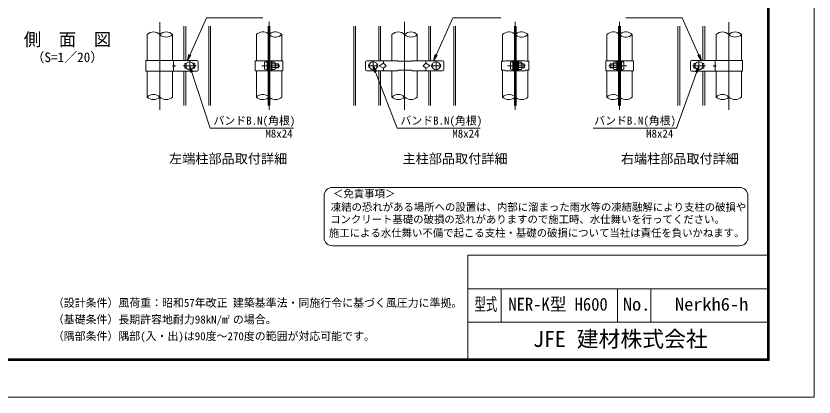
# Model space of a CAD drawing. Units: millimetres, scale not verified. Extents: x -4200 to 4200, y -2970 to 2970.
# Drawn here: x -594 to 4200, y -2970 to -684 of the extents above; entities that cross this region are included whole.
import ezdxf
from ezdxf.enums import TextEntityAlignment as Align

# ---------------------------------------------------------------- set-up
doc = ezdxf.new("R2010")
doc.units = ezdxf.units.MM
doc.header["$LTSCALE"] = 20
doc.linetypes.add('USER1', pattern=[50.8, 31.75, -6.35, 6.35, -6.35])
for name, color, linetype, lineweight in [('0-0_D-TTL-TXT', 7, 'Continuous', 18), ('0-1_D-STR1', 1, 'Continuous', 18), ('0-2_D-BMK', 2, 'USER1', 13), ('0-3_D-STR-DIM', 7, 'Continuous', 9), ('0-4_D-STR2', 7, 'Continuous', 9), ('0-8_D-STR3', 3, 'Continuous', 13), ('0-9_D-STR-TXT', 7, 'Continuous', 9), ('0-C_0', 7, 'Continuous', 9), ('0-F_D-TTL', 7, 'Continuous', 9)]:
    doc.layers.add(name, color=color, linetype=linetype, lineweight=lineweight)
doc.styles.add('ＭＳ ゴシック', font='')
doc.styles.get('ＭＳ ゴシック').set_extended_font_data('MS Gothic')

# ---------------------------------------------------------------- blocks, each defined once
blk = doc.blocks.new('_Open')
at = {"layer": '0-C_0'}
blk.add_line((-20, 3.33), (0, 0), dxfattribs=at)
blk.add_lwpolyline([(-20, -3.33), (0, 0), (-20, 0)], dxfattribs=at)

msp = doc.modelspace()

# ---------------------------------------------------------------- linework, layer by layer
at = {"layer": '0-0_D-TTL-TXT', "color": 2}
for p, q in [((3752.43, -1712.7), (1306.88, -1712.7)), ((1256.88, -1762.7), (1256.88, -2012.7)), ((3802.43, -2012.7), (3802.43, -1762.7)), ((1306.88, -2062.7), (3752.43, -2062.7))]:
    msp.add_line(p, q, dxfattribs=at)
for centre, start, end in [((1306.88, -1762.7), 90, 180), ((3752.43, -1762.7), 0, 90), ((1306.88, -2012.7), 180, 270), ((3752.43, -2012.7), 270, 0)]:
    msp.add_arc(centre, 50, start, end, dxfattribs=at)
at = {"layer": '0-1_D-STR1'}
for p, q in [((193.81, -795.33), (193.81, -951.33)), ((346.21, -951.33), (346.21, -795.33)), ((850.23, -795.33), (850.23, -952.83)), ((1002.63, -952.83), (1002.63, -795.33)), ((1664.55, -795.33), (1664.55, -952.83)), ((1816.95, -952.83), (1816.95, -795.33)), ((2329.16, -795.33), (2329.16, -955.83)), ((2481.56, -955.83), (2481.56, -795.33)), ((2955.52, -952.83), (2955.52, -795.33)), ((3107.92, -795.33), (3107.92, -952.83)), ((3611.94, -951.33), (3611.94, -795.33)), ((3764.34, -795.33), (3764.34, -951.33)), ((193.81, -1014.33), (193.81, -1170.33)), ((346.21, -1170.33), (346.21, -1014.33)), ((850.23, -1012.83), (850.23, -1170.33)), ((1002.63, -1170.33), (1002.63, -1012.83)), ((1664.55, -1012.83), (1664.55, -1170.33)), ((1816.95, -1170.33), (1816.95, -1012.83)), ((2329.16, -1009.83), (2329.16, -1170.33)), ((2481.56, -1170.33), (2481.56, -1009.83)), ((2955.52, -1170.33), (2955.52, -1012.83)), ((3107.92, -1012.83), (3107.92, -1170.33)), ((3611.94, -1170.33), (3611.94, -1014.33)), ((3764.34, -1014.33), (3764.34, -1170.33))]:
    msp.add_line(p, q, dxfattribs=at)
at = {"layer": '0-2_D-BMK'}
for p, q in [((926.43, -1247.02), (926.43, -718.65)), ((1740.75, -1247.02), (1740.75, -718.65)), ((2405.36, -1247.02), (2405.36, -718.65)), ((3031.72, -1247.02), (3031.72, -718.65)), ((270.01, -1247.02), (270.01, -720.52)), ((3688.14, -1247.02), (3688.14, -720.52)), ((450.01, -952.83), (450.01, -1012.83)), ((1551.75, -1012.83), (1551.75, -952.83)), ((1929.75, -1012.83), (1929.75, -952.83)), ((3508.14, -952.83), (3508.14, -1012.83)), ((411.01, -982.83), (489.01, -982.83)), ((883.17, -982.83), (990.39, -982.83)), ((1521.75, -982.83), (1581.75, -982.83)), ((1899.75, -982.83), (1959.75, -982.83)), ((2359.36, -982.83), (2466.58, -982.83)), ((3074.98, -982.83), (2967.76, -982.83)), ((3547.14, -982.83), (3469.14, -982.83))]:
    msp.add_line(p, q, dxfattribs=at)
at = {"layer": '0-3_D-STR-DIM'}
for centre, start, end in [((231.91, -833.67), 45.18146, 134.81854), ((308.11, -833.67), 45.18146, 134.81854), ((308.11, -756.99), 225.18146, 314.81854), ((888.33, -833.67), 52.7739, 134.81854), ((964.53, -833.67), 45.18146, 127.2261), ((964.53, -756.99), 232.7739, 314.81854), ((1702.65, -833.67), 45.18146, 134.81854), ((1778.85, -833.67), 45.18146, 134.81854), ((1778.85, -756.99), 225.18146, 314.81854), ((2367.26, -833.67), 52.7739, 134.81854), ((2443.46, -833.67), 45.18146, 127.2261), ((2443.46, -756.99), 232.7739, 314.81854), ((2993.62, -833.67), 52.7739, 134.81854), ((3069.82, -833.67), 45.18146, 127.2261), ((3069.82, -756.99), 232.7739, 314.81854), ((3650.04, -833.67), 45.18146, 134.81854), ((3726.24, -833.67), 45.18146, 134.81854), ((3726.24, -756.99), 225.18146, 314.81854), ((231.91, -1208.67), 45.18146, 134.81854), ((231.91, -1131.99), 225.18146, 314.81854), ((308.11, -1131.99), 225.18146, 314.81854), ((888.33, -1208.67), 52.7739, 134.81854), ((888.33, -1131.99), 225.18146, 307.2261), ((964.53, -1131.99), 232.7739, 314.81854), ((1702.65, -1208.67), 45.18146, 134.81854), ((1702.65, -1131.99), 225.18146, 314.81854), ((1778.85, -1131.99), 225.18146, 314.81854), ((2367.26, -1208.67), 52.7739, 134.81854), ((2367.26, -1131.99), 225.18146, 307.2261), ((2443.46, -1131.99), 232.7739, 314.81854), ((2993.62, -1208.67), 52.7739, 134.81854), ((2993.62, -1131.99), 225.18146, 307.2261), ((3069.82, -1131.99), 232.7739, 314.81854), ((3650.04, -1208.67), 45.18146, 134.81854), ((3650.04, -1131.99), 225.18146, 314.81854), ((3726.24, -1131.99), 225.18146, 314.81854)]:
    msp.add_arc(centre, 54.05, start, end, dxfattribs=at)
at = {"layer": '0-4_D-STR2'}
for p, q in [((414.61, -951.33), (414.61, -745.33)), ((425.41, -951.33), (425.41, -745.33)), ((564.61, -1220.33), (564.61, -745.33)), ((575.41, -1220.33), (575.41, -745.33)), ((921.03, -1220.33), (921.03, -745.33)), ((931.83, -1220.33), (931.83, -745.33)), ((1435.35, -1220.33), (1435.35, -745.33)), ((1446.15, -1220.33), (1446.15, -745.33)), ((1585.35, -951.33), (1585.35, -745.33)), ((1596.15, -951.33), (1596.15, -745.33)), ((1885.35, -951.33), (1885.35, -745.33)), ((1896.15, -951.33), (1896.15, -745.33)), ((2035.35, -1220.33), (2035.35, -745.33)), ((2046.15, -1220.33), (2046.15, -745.33)), ((2399.96, -1220.33), (2399.96, -745.33)), ((2410.76, -1220.33), (2410.76, -745.33)), ((3026.32, -1220.33), (3026.32, -745.33)), ((3037.12, -1220.33), (3037.12, -745.33)), ((3382.74, -1220.33), (3382.74, -745.33)), ((3393.54, -1220.33), (3393.54, -745.33)), ((3532.74, -951.33), (3532.74, -745.33)), ((3543.54, -951.33), (3543.54, -745.33)), ((414.61, -1220.33), (414.61, -1014.33)), ((425.41, -1220.33), (425.41, -1014.33)), ((1585.35, -1220.33), (1585.35, -1014.33)), ((1596.15, -1220.33), (1596.15, -1014.33)), ((1885.35, -1220.33), (1885.35, -1014.33)), ((1896.15, -1220.33), (1896.15, -1014.33)), ((3532.74, -1220.33), (3532.74, -1014.33)), ((3543.54, -1220.33), (3543.54, -1014.33))]:
    msp.add_line(p, q, dxfattribs=at)
at = {"layer": '0-8_D-STR3'}
for p, q in [((186.91, -951.33), (494.98, -951.33)), ((186.91, -951.33), (186.91, -1014.33)), ((351.71, -951.33), (351.71, -976.83)), ((500.98, -957.33), (500.98, -1008.33)), ((843.33, -952.83), (921.03, -952.83)), ((843.33, -952.83), (843.33, -1012.83)), ((914.13, -1012.83), (914.13, -952.83)), ((921.03, -1012.83), (921.03, -952.83)), ((931.83, -1012.83), (931.83, -952.83)), ((931.83, -952.83), (1009.53, -952.83)), ((938.73, -1012.83), (938.73, -952.83)), ((938.73, -955.83), (938.73, -1009.83)), ((943.53, -955.83), (938.73, -955.83)), ((1009.53, -952.83), (1009.53, -1012.83)), ((1514.25, -952.83), (1697.25, -952.83)), ((1613.25, -952.83), (1613.25, -967.83)), ((1700.25, -955.83), (1697.25, -952.83)), ((1700.25, -955.83), (1781.25, -955.83)), ((1781.25, -955.83), (1784.25, -952.83)), ((1784.25, -952.83), (1967.25, -952.83)), ((1868.25, -952.83), (1868.25, -967.83)), ((2323.16, -1009.83), (2323.16, -955.83)), ((2323.16, -955.83), (2341.19, -955.83)), ((2341.19, -955.83), (2347.19, -952.83)), ((2347.19, -952.83), (2399.32, -952.83)), ((2396.31, -952.83), (2390.32, -958.83)), ((2396.31, -952.83), (2399.31, -955.83)), ((2399.31, -955.83), (2396.31, -961.32)), ((2397.84, -958.53), (2399.32, -958.53)), ((2399.31, -1007.13), (2399.31, -958.53)), ((2399.32, -958.53), (2399.32, -952.83)), ((2463.53, -952.83), (2411.4, -952.83)), ((2411.4, -958.53), (2411.4, -952.83)), ((2414.4, -952.83), (2411.4, -955.83)), ((2411.4, -955.83), (2414.4, -961.32)), ((2411.4, -1007.13), (2411.4, -958.53)), ((2412.88, -958.53), (2411.4, -958.53)), ((2414.4, -952.83), (2420.4, -958.83)), ((2420.4, -955.83), (2420.4, -1009.83)), ((2425.2, -955.83), (2420.4, -955.83)), ((2469.53, -955.83), (2463.53, -952.83)), ((2487.56, -955.83), (2469.53, -955.83)), ((2487.56, -1009.83), (2487.56, -955.83)), ((3026.32, -952.83), (2948.62, -952.83)), ((2948.62, -952.83), (2948.62, -1012.83)), ((3014.62, -955.83), (3019.42, -955.83)), ((3019.42, -1012.83), (3019.42, -952.83)), ((3019.42, -955.83), (3019.42, -1009.83)), ((3026.32, -1012.83), (3026.32, -952.83)), ((3114.82, -952.83), (3037.12, -952.83)), ((3037.12, -1012.83), (3037.12, -952.83)), ((3044.02, -1012.83), (3044.02, -952.83)), ((3114.82, -952.83), (3114.82, -1012.83)), ((3457.17, -957.33), (3457.17, -1008.33)), ((3771.24, -951.33), (3463.17, -951.33)), ((3606.43, -951.33), (3606.43, -976.83)), ((3771.24, -951.33), (3771.24, -1014.33)), ((351.71, -988.83), (351.71, -1014.33)), ((420.01, -972.33), (420.01, -993.33)), ((423.01, -969.33), (430.17, -969.33)), ((423.01, -996.33), (430.17, -996.33)), ((469.86, -969.33), (477.01, -969.33)), ((469.86, -996.33), (477.01, -996.33)), ((480.01, -972.33), (480.01, -993.33)), ((899.73, -963.33), (899.73, -1002.33)), ((914.13, -958.83), (914.13, -1006.83)), ((921.03, -970.83), (931.83, -970.83)), ((921.03, -972.86), (931.83, -972.86)), ((921.03, -992.8), (931.83, -992.8)), ((921.03, -994.83), (931.83, -994.83)), ((943.53, -960.33), (943.53, -1005.33)), ((943.53, -960.33), (960.93, -960.33)), ((943.53, -971.58), (960.93, -971.58)), ((943.53, -994.08), (960.93, -994.08)), ((943.53, -1005.33), (960.93, -1005.33)), ((963.03, -965.5), (963.03, -1000.13)), ((963.03, -970.83), (983.13, -970.83)), ((963.03, -972.86), (984.1, -972.86)), ((963.03, -992.8), (984.1, -992.8)), ((963.03, -994.83), (983.13, -994.83)), ((983.13, -970.83), (983.13, -994.83)), ((1505.25, -961.83), (1505.25, -1003.83)), ((1587.75, -982.83), (1613.25, -967.83)), ((1587.75, -982.83), (1613.25, -997.83)), ((1893.75, -982.83), (1868.25, -997.83)), ((1868.25, -997.83), (1868.25, -1012.83)), ((1976.25, -961.83), (1976.25, -1003.83)), ((2375.92, -963.33), (2375.92, -1002.33)), ((2390.32, -1006.83), (2390.32, -958.83)), ((2390.32, -958.83), (2390.32, -1006.83)), ((2390.32, -969.33), (2396.31, -969.33)), ((2390.32, -996.33), (2396.31, -996.33)), ((2396.31, -1004.34), (2396.31, -961.32)), ((2399.31, -1009.83), (2396.31, -1004.34)), ((2399.31, -970.83), (2410.76, -970.83)), ((2399.31, -972.86), (2410.76, -972.86)), ((2399.31, -992.8), (2410.76, -992.8)), ((2399.31, -994.83), (2410.76, -994.83)), ((2411.4, -1009.83), (2414.4, -1004.34)), ((2414.4, -1004.34), (2414.4, -961.32)), ((2420.4, -969.33), (2414.4, -969.33)), ((2420.4, -996.33), (2414.4, -996.33)), ((2420.4, -1006.83), (2420.4, -958.83)), ((2425.2, -960.33), (2425.2, -1005.33)), ((2425.2, -960.33), (2442.6, -960.33)), ((2425.2, -971.58), (2442.6, -971.58)), ((2425.2, -994.08), (2442.6, -994.08)), ((2425.2, -1005.33), (2442.6, -1005.33)), ((2444.7, -965.5), (2444.7, -1000.13)), ((2444.7, -970.83), (2459.32, -970.83)), ((2444.7, -972.86), (2460.29, -972.86)), ((2444.7, -992.8), (2460.29, -992.8)), ((2444.7, -994.83), (2459.32, -994.83)), ((2459.32, -970.83), (2459.32, -994.83)), ((2995.12, -972.86), (2974.05, -972.86)), ((2995.12, -992.8), (2974.05, -992.8)), ((2995.12, -970.83), (2975.02, -970.83)), ((2975.02, -970.83), (2975.02, -994.83)), ((2995.12, -994.83), (2975.02, -994.83)), ((2995.12, -965.5), (2995.12, -1000.13)), ((3014.62, -960.33), (2997.22, -960.33)), ((3014.62, -971.58), (2997.22, -971.58)), ((3014.62, -994.08), (2997.22, -994.08)), ((3014.62, -1005.33), (2997.22, -1005.33)), ((3014.62, -960.33), (3014.62, -1005.33)), ((3037.12, -970.83), (3026.32, -970.83)), ((3037.12, -972.86), (3026.32, -972.86)), ((3037.12, -992.8), (3026.32, -992.8)), ((3037.12, -994.83), (3026.32, -994.83)), ((3044.02, -958.83), (3044.02, -1006.83)), ((3058.42, -963.33), (3058.42, -1002.33)), ((3478.14, -972.33), (3478.14, -993.33)), ((3488.29, -969.33), (3481.14, -969.33)), ((3488.29, -996.33), (3481.14, -996.33)), ((3535.14, -969.33), (3527.98, -969.33)), ((3535.14, -996.33), (3527.98, -996.33)), ((3538.14, -972.33), (3538.14, -993.33)), ((3606.43, -988.83), (3606.43, -1014.33)), ((186.91, -1014.33), (494.98, -1014.33)), ((843.33, -1012.83), (921.03, -1012.83)), ((931.83, -1012.83), (1009.53, -1012.83)), ((1514.25, -1012.83), (1697.25, -1012.83)), ((1700.25, -1009.83), (1697.25, -1012.83)), ((1700.25, -1009.83), (1781.25, -1009.83)), ((1781.25, -1009.83), (1784.25, -1012.83)), ((1784.25, -1012.83), (1967.25, -1012.83)), ((2323.16, -1009.83), (2341.19, -1009.83)), ((2341.19, -1009.83), (2347.19, -1012.83)), ((2347.19, -1012.83), (2399.32, -1012.83)), ((2396.31, -1012.83), (2390.32, -1006.83)), ((2396.31, -1012.83), (2399.31, -1009.83)), ((2397.84, -1007.13), (2399.32, -1007.13)), ((2399.32, -1012.83), (2399.32, -1007.13)), ((2411.4, -1012.83), (2411.4, -1007.13)), ((2412.88, -1007.13), (2411.4, -1007.13)), ((2414.4, -1012.83), (2411.4, -1009.83)), ((2463.53, -1012.83), (2411.4, -1012.83)), ((2414.4, -1012.83), (2420.4, -1006.83)), ((2469.53, -1009.83), (2463.53, -1012.83)), ((2487.56, -1009.83), (2469.53, -1009.83)), ((3026.32, -1012.83), (2948.62, -1012.83)), ((3114.82, -1012.83), (3037.12, -1012.83)), ((3771.24, -1014.33), (3463.17, -1014.33))]:
    msp.add_line(p, q, dxfattribs=at)
for points in [[(943.53, -955.83), (943.53, -1009.83), (938.73, -1009.83)], [(2425.2, -955.83), (2425.2, -1009.83), (2420.4, -1009.83)], [(3014.62, -955.83), (3014.62, -1009.83), (3019.42, -1009.83)], [(1613.25, -967.83), (1629.75, -982.83), (1613.25, -997.83), (1613.25, -1012.83)], [(1893.75, -982.83), (1868.25, -967.83), (1851.75, -982.83), (1868.25, -997.83)]]:
    msp.add_lwpolyline(points, dxfattribs=at)
for points in [[(364.87, -982.83), (351.71, -976.83), (348.23, -982.83), (351.71, -988.83)], [(3593.28, -982.83), (3606.43, -976.83), (3609.92, -982.83), (3606.43, -988.83)]]:
    msp.add_lwpolyline(points, close=True, dxfattribs=at)
for centre in [(450.01, -982.83), (1551.75, -982.83), (1929.75, -982.83), (3508.14, -982.83)]:
    msp.add_circle(centre, 24, dxfattribs=at)
for centre, radius, start, end in [((494.98, -957.33), 6, 0, 90), ((1514.25, -961.83), 9, 90, 180), ((1967.25, -961.83), 9, 0, 90), ((3463.17, -957.33), 6, 90, 180), ((423.01, -972.33), 3, 90, 180), ((423.01, -993.33), 3, 180, 270), ((477.01, -972.33), 3, 0, 90), ((477.01, -993.33), 3, 270, 0), ((954.5, -965.96), 8.55, 318.83491, 41.16509), ((931.85, -982.83), 31.18, 338.85295, 21.14705), ((954.49, -999.71), 8.55, 318.86505, 41.13495), ((960.63, -982.83), 25.5, 331.92751, 28.07249), ((1514.25, -1003.83), 9, 180, 270), ((1538.25, -982.83), 13.5, 125.46791, 234.53209), ((1565.25, -982.83), 13.5, 305.46791, 54.53209), ((1916.25, -982.83), 13.5, 125.46791, 234.53209), ((1943.25, -982.83), 13.5, 305.46791, 54.53209), ((1967.25, -1003.83), 9, 270, 0), ((2436.17, -965.96), 8.55, 318.83491, 41.16509), ((2413.52, -982.83), 31.18, 338.85295, 21.14705), ((2436.16, -999.71), 8.55, 318.86505, 41.13495), ((2436.82, -982.83), 25.5, 331.92751, 28.07249), ((2997.52, -982.83), 25.5, 151.92751, 208.07249), ((3003.65, -965.96), 8.55, 138.83491, 221.16509), ((3003.66, -999.71), 8.55, 138.86505, 221.13495), ((3026.3, -982.83), 31.18, 158.85295, 201.14705), ((3481.14, -972.33), 3, 90, 180), ((3481.14, -993.33), 3, 180, 270), ((3535.14, -972.33), 3, 0, 90), ((3535.14, -993.33), 3, 270, 0), ((494.98, -1008.33), 6, 270, 0), ((3463.17, -1008.33), 6, 180, 270)]:
    msp.add_arc(centre, radius, start, end, dxfattribs=at)
for centre, major_axis, start_param, end_param in [((914.13, -963.33), (14.4, 0), 1.5707963, 3.1415927), ((914.13, -1002.33), (14.4, 0), 3.1415927, 4.712389), ((2390.32, -963.33), (14.4, 0), 1.5707963, 3.1415927), ((2390.32, -1002.33), (14.4, 0), 3.1415927, 4.712389), ((3044.02, -963.33), (-14.4, 0), 3.1415927, 4.712389), ((3044.02, -1002.33), (-14.4, 0), 1.5707963, 3.1415927)]:
    msp.add_ellipse(centre, major_axis=major_axis, ratio=0.3125, start_param=start_param, end_param=end_param, dxfattribs=at)
at = {"layer": '0-9_D-STR-TXT'}
for points in [[(888.47, -695.52), (550.46, -695.52), (435.5, -951.22)], [(2318.2, -695.52), (2030.2, -695.52), (1915.24, -951.22)], [(3069.68, -695.52), (3407.69, -695.52), (3522.65, -951.22)], [(1072.26, -1356.35), (572.12, -1356.35), (450.63, -984.73)], [(2195.08, -1356.35), (1694.94, -1356.35), (1552.47, -984.7)], [(2873.24, -1356.35), (3373.38, -1356.35), (3507.46, -984.71)]]:
    msp.add_lwpolyline(points, dxfattribs=at)
at = {"layer": '0-F_D-TTL'}
for p, q in [((2120, -2120), (2120, -2740)), ((2120, -2120), (3920, -2120)), ((2120, -2320), (3920, -2320)), ((2320, -2320), (2320, -2520)), ((3020, -2320), (3020, -2520)), ((3220, -2320), (3220, -2520)), ((2120, -2520), (3920, -2520))]:
    msp.add_line(p, q, dxfattribs=at)
at = {"layer": '0-F_D-TTL', "color": 2, "lineweight": 18}
msp.add_lwpolyline([(-4200, 2970), (4200, 2970), (4200, -2970), (-4200, -2970)], close=True, dxfattribs=at)
at = {"layer": '0-F_D-TTL'}
for points in [[(-3930, 2750), (3930, 2750), (3930, -2750), (-3930, -2750)], [(-3927.5, 2747.5), (3927.5, 2747.5), (3927.5, -2747.5), (-3927.5, -2747.5)], [(-3925, 2745), (3925, 2745), (3925, -2745), (-3925, -2745)], [(-3922.5, 2742.5), (3922.5, 2742.5), (3922.5, -2742.5), (-3922.5, -2742.5)], [(-3920, 2740), (3920, 2740), (3920, -2740), (-3920, -2740)]]:
    msp.add_lwpolyline(points, close=True, dxfattribs=at)

# ---------------------------------------------------------------- block references
at = {"layer": '0-9_D-STR-TXT', "xscale": 2, "yscale": 2}
for p, rotation in [((434.68, -953.04), 245.79158), ((1914.42, -953.04), 245.79158), ((3523.47, -953.04), 294.20842), ((450.01, -982.83), 108.10319), ((1551.75, -982.83), 110.97467), ((3508.14, -982.83), 70.16161)]:
    msp.add_blockref('_Open', p, dxfattribs=dict(at, rotation=rotation))

# ---------------------------------------------------------------- texts
at = {"layer": '0-0_D-TTL-TXT', "style": 'ＭＳ ゴシック'}
for s, height, p in [('側\u3000面\u3000図', 76.98, (-547.24, -886.08)), ('（S=1／20）', 57.77, (-501.76, -978.06)), ('左端柱部品取付詳細', 57.77, (326.01, -1586.25)), ('主柱部品取付詳細', 57.77, (1728.35, -1586.25)), ('右端柱部品取付詳細', 57.77, (3039.66, -1586.25)), ('＜免責事項＞ \u3000\u3000', 45.75, (1310.58, -1786.88)), ('凍結の恐れがある場所への設置は、内部に溜まった雨水等の凍結融解により支柱の破損や', 45.75, (1297.06, -1867.37)), ('コンクリート基礎の破損の恐れがありますので施工時、水仕舞いを行ってください。', 45.75, (1292.95, -1940.8)), ('施工による水仕舞い不備で起こる支柱・基礎の破損について当社は責任を負いかねます。 ', 45.75, (1285.96, -2022.29)), ('（設計条件）風荷重：昭和57年改正 建築基準法・同施行令に基づく風圧力に準拠。', 48.09, (-372.45, -2443.6)), ('（基礎条件）長期許容地耐力98kN/m の場合。', 48.09, (-372.45, -2543.6)), ('2', 24.05, (673.02, -2507.79)), ('（隅部条件）隅部(入・出)は90度～270度の範囲が対応可能です。', 48.09, (-372.45, -2643.6)), ('JFE 建材株式会社', 96.21, (2512.38, -2698.5))]:
    msp.add_text(s, height=height, dxfattribs=at).set_placement(p, align=Align.BOTTOM_LEFT)
for s, height, width, p in [('型式', 76.97, 0.65, (2160.27, -2474.8)), ('NER-K型 H600', 76.97, 0.95, (2363.6, -2474.8)), ('No.', 76.98, 1.05, (3052, -2474.8)), ('Nerkh6-h', 76.98, 1.05, (3364.67, -2474.8))]:
    msp.add_text(s, height=height, dxfattribs=dict(at, width=width)).set_placement(p, align=Align.BOTTOM_LEFT)
at = {"layer": '0-9_D-STR-TXT', "style": 'ＭＳ ゴシック'}
for s, p in [('バンドB.N(角根)', (592.4, -1350.33)), ('バンドB.N(角根)', (1715.22, -1350.33)), ('バンドB.N(角根)', (2879.36, -1350.33)), ('M8x24', (904.27, -1428.07)), ('M8x24', (2027.09, -1428.07)), ('M8x24', (3191.23, -1428.07))]:
    msp.add_text(s, height=48.09, dxfattribs=at).set_placement(p, align=Align.BOTTOM_LEFT)

doc.saveas('drawing.dxf')
